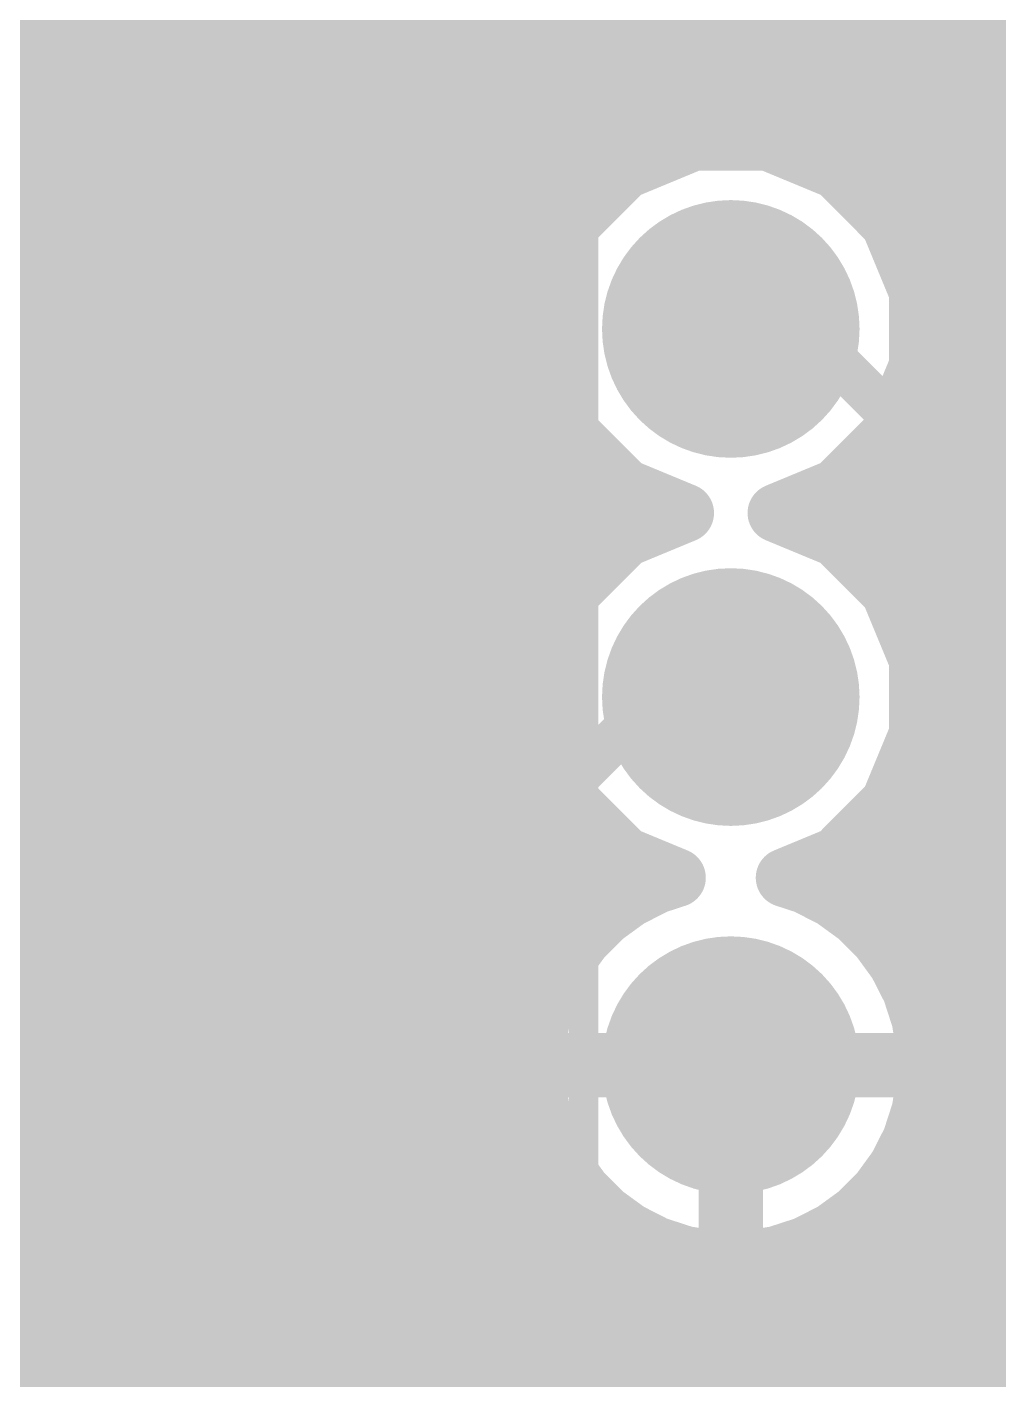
# Model space of a CAD drawing. Extents: x 0 to 39.3, y -1.1 to 59.5.
# Drawn here: x 9.11 to 15.82, y 39.74 to 49.07 of the extents above; entities that cross this region are included whole.
import ezdxf

# ---------------------------------------------------------------- set-up
doc = ezdxf.new("R2010")
doc.units = 0
for name, color, linetype in [('1', 22, 'CONTINUOUS'), ('16', 175, 'CONTINUOUS'), ('17', 82, 'CONTINUOUS'), ('21', 253, 'CONTINUOUS'), ('51', 253, 'CONTINUOUS')]:
    doc.layers.add(name, color=color, linetype=linetype)

# ---------------------------------------------------------------- blocks, each defined once
blk = doc.blocks.new('ROUNDP')
at = {"const_width": 0.5}
blk.add_lwpolyline([(0, -0.25, 1), (0, 0.25, 1), (0, -0.25)], format="xyb", dxfattribs=at)

msp = doc.modelspace()

# ---------------------------------------------------------------- linework, layer by layer
at = {"layer": '1'}
for points, const_width in [([(1.2192, 49.1744), (34.3208, 49.1744)], 0.4064), ([(1.2192, 48.768), (34.3208, 48.768)], 0.4064), ([(1.2192, 48.3616), (34.3208, 48.3616)], 0.4064), ([(13.7123, 48.2854), (13.2362, 48.0882)], 0.4064), ([(14.2277, 48.2854), (13.7123, 48.2854)], 0.4064), ([(14.7038, 48.0882), (14.2277, 48.2854)], 0.4064), ([(13.2362, 48.0882), (12.8718, 47.7238)], 0.4064), ([(15.0682, 47.7238), (14.7038, 48.0882)], 0.4064), ([(1.2192, 47.9552), (13.1032, 47.9552)], 0.4064), ([(14.8368, 47.9552), (34.3208, 47.9552)], 0.4064), ([(12.8718, 47.7238), (12.6746, 47.2477)], 0.4064), ([(15.2654, 47.2477), (15.0682, 47.7238)], 0.4064), ([(1.2192, 47.5488), (12.7993, 47.5488)], 0.4064), ([(15.1407, 47.5488), (34.3208, 47.5488)], 0.4064), ([(12.6746, 47.2477), (12.6746, 46.7323)], 0.4064), ([(15.2654, 46.9929), (15.2654, 47.2477)], 0.4064), ([(1.2192, 47.1424), (12.6746, 47.1424)], 0.4064), ([(15.2654, 47.1424), (34.3208, 47.1424)], 0.4064), ([(13.97, 46.99), (14.478, 46.99)], 0.3048), ([(14.478, 46.99), (18.796, 42.672)], 0.3048), ([(19.3548, 42.9035), (15.2654, 46.9929)], 0.4064), ([(1.2192, 46.736), (12.6746, 46.736)], 0.4064), ([(12.6746, 46.7323), (12.8718, 46.2562)], 0.4064), ([(15.5223, 46.736), (34.3208, 46.736)], 0.4064), ([(1.2192, 46.3296), (12.8414, 46.3296)], 0.4064), ([(15.9287, 46.3296), (34.3208, 46.3296)], 0.4064), ([(12.8718, 46.2562), (13.2362, 45.8918)], 0.4064), ([(1.2192, 45.9232), (13.2048, 45.9232)], 0.4064), ([(14.7038, 45.8918), (14.7449, 45.9329)], 0.4064), ([(14.7352, 45.9232), (14.7545, 45.9232)], 0.4064), ([(14.7449, 45.9329), (18.2372, 42.4405)], 0.4064), ([(13.2362, 45.8918), (13.651, 45.72)], 0.4064), ([(14.289, 45.72), (14.7038, 45.8918)], 0.4064), ([(13.651, 45.72), (13.2362, 45.5482)], 0.4064), ([(14.7038, 45.5482), (14.289, 45.72)], 0.4064), ([(13.2362, 45.5482), (12.8718, 45.1838)], 0.4064), ([(15.0682, 45.1838), (14.7038, 45.5482)], 0.4064), ([(1.2192, 45.5168), (13.2048, 45.5168)], 0.4064), ([(14.7352, 45.5168), (15.1609, 45.5168)], 0.4064), ([(12.8718, 45.1838), (12.6746, 44.7077)], 0.4064), ([(15.2654, 44.7077), (15.0682, 45.1838)], 0.4064), ([(1.2192, 45.1104), (12.8414, 45.1104)], 0.4064), ([(15.0986, 45.1104), (15.5673, 45.1104)], 0.4064), ([(1.2192, 44.704), (12.6746, 44.704)], 0.4064), ([(12.6746, 44.7077), (12.6746, 44.1923)], 0.4064), ([(15.2654, 44.1923), (15.2654, 44.7077)], 0.4064), ([(15.2654, 44.704), (15.9737, 44.704)], 0.4064), ([(1.2192, 44.2976), (12.6746, 44.2976)], 0.4064), ([(15.2654, 44.2976), (16.3801, 44.2976)], 0.4064), ([(12.6746, 44.1923), (12.8718, 43.7162)], 0.4064), ([(15.0682, 43.7162), (15.2654, 44.1923)], 0.4064), ([(1.2192, 43.8912), (12.7993, 43.8912)], 0.4064), ([(15.1407, 43.8912), (16.7865, 43.8912)], 0.4064), ([(12.8718, 43.7162), (13.2362, 43.3518)], 0.4064), ([(14.7038, 43.3518), (15.0682, 43.7162)], 0.4064), ([(1.2192, 43.4848), (13.1032, 43.4848)], 0.4064), ([(14.8368, 43.4848), (17.1929, 43.4848)], 0.4064), ([(13.2362, 43.3518), (13.5944, 43.2034)], 0.4064), ([(14.3456, 43.2034), (14.7038, 43.3518)], 0.4064), ([(13.5944, 43.2034), (13.4532, 43.1576)], 0.4064), ([(14.4868, 43.1576), (14.3456, 43.2034)], 0.4064), ([(13.4532, 43.1576), (13.2644, 43.0614)], 0.4064), ([(14.6756, 43.0614), (14.4868, 43.1576)], 0.4064), ([(1.2192, 43.0784), (13.2979, 43.0784)], 0.4064), ([(13.2644, 43.0614), (13.093, 42.9368)], 0.4064), ([(14.6421, 43.0784), (17.5993, 43.0784)], 0.4064), ([(14.847, 42.9368), (14.6756, 43.0614)], 0.4064), ([(13.093, 42.9368), (12.9432, 42.787)], 0.4064), ([(14.9968, 42.787), (14.847, 42.9368)], 0.4064), ([(12.9432, 42.787), (12.8186, 42.6156)], 0.4064), ([(15.1214, 42.6156), (14.9968, 42.787)], 0.4064), ([(1.2192, 42.672), (12.8596, 42.672)], 0.4064), ([(15.0804, 42.672), (18.0057, 42.672)], 0.4064), ([(12.8186, 42.6156), (12.7224, 42.4268)], 0.4064), ([(15.2176, 42.4268), (15.1214, 42.6156)], 0.4064), ([(12.7224, 42.4268), (12.6569, 42.2252)], 0.4064), ([(15.2831, 42.2252), (15.2176, 42.4268)], 0.4064), ([(1.2192, 42.2656), (12.6701, 42.2656)], 0.4064), ([(12.6569, 42.2252), (12.6238, 42.0159)], 0.4064), ([(15.2699, 42.2656), (18.2372, 42.2656)], 0.4064), ([(15.3162, 42.0159), (15.2831, 42.2252)], 0.4064), ([(12.6238, 42.0159), (12.6238, 41.9291)], 0.4064), ([(15.3162, 41.9291), (15.3162, 42.0159)], 0.4064), ([(12.6238, 41.9291), (13.9509, 41.9291)], 0.4064), ([(13.9509, 41.9291), (13.9509, 41.8909)], 0.4064), ([(13.9891, 41.8909), (13.9891, 41.9291)], 0.4064), ([(13.9891, 41.9291), (15.3162, 41.9291)], 0.4064), ([(1.2192, 41.8592), (12.6238, 41.8592)], 0.4064), ([(13.9509, 41.8909), (12.6238, 41.8909)], 0.4064), ([(12.6238, 41.8909), (12.6238, 41.8041)], 0.4064), ([(12.6238, 41.8041), (12.6569, 41.5948)], 0.4064), ([(13.9509, 40.5638), (13.9509, 41.8909)], 0.4064), ([(13.9509, 41.8909), (13.9891, 41.8909)], 0.4064), ([(13.9509, 41.8592), (13.9891, 41.8592)], 0.4064), ([(13.9891, 41.8909), (13.9891, 40.5638)], 0.4064), ([(15.3162, 41.8909), (13.9891, 41.8909)], 0.4064), ([(15.2831, 41.5948), (15.3162, 41.8041)], 0.4064), ([(15.3162, 41.8041), (15.3162, 41.8909)], 0.4064), ([(15.3162, 41.8592), (18.2372, 41.8592)], 0.4064), ([(12.6569, 41.5948), (12.7224, 41.3932)], 0.4064), ([(15.2176, 41.3932), (15.2831, 41.5948)], 0.4064), ([(1.2192, 41.4528), (12.7031, 41.4528)], 0.4064), ([(13.9509, 41.4528), (13.9891, 41.4528)], 0.4064), ([(15.2369, 41.4528), (18.2372, 41.4528)], 0.4064), ([(12.7224, 41.3932), (12.8186, 41.2044)], 0.4064), ([(15.1214, 41.2044), (15.2176, 41.3932)], 0.4064), ([(12.8186, 41.2044), (12.9432, 41.033)], 0.4064), ([(14.9968, 41.033), (15.1214, 41.2044)], 0.4064), ([(1.2192, 41.0464), (12.9334, 41.0464)], 0.4064), ([(12.9432, 41.033), (13.093, 40.8832)], 0.4064), ([(13.9509, 41.0464), (13.9891, 41.0464)], 0.4064), ([(14.847, 40.8832), (14.9968, 41.033)], 0.4064), ([(15.0066, 41.0464), (18.2372, 41.0464)], 0.4064), ([(13.093, 40.8832), (13.2644, 40.7586)], 0.4064), ([(14.6756, 40.7586), (14.847, 40.8832)], 0.4064), ([(13.2644, 40.7586), (13.4532, 40.6624)], 0.4064), ([(14.4868, 40.6624), (14.6756, 40.7586)], 0.4064), ([(1.2192, 40.64), (13.5223, 40.64)], 0.4064), ([(13.4532, 40.6624), (13.6548, 40.5969)], 0.4064), ([(13.6548, 40.5969), (13.8641, 40.5638)], 0.4064), ([(13.9509, 40.64), (13.9891, 40.64)], 0.4064), ([(14.0759, 40.5638), (14.2852, 40.5969)], 0.4064), ([(14.2852, 40.5969), (14.4868, 40.6624)], 0.4064), ([(14.4177, 40.64), (18.2372, 40.64)], 0.4064), ([(13.8641, 40.5638), (13.9509, 40.5638)], 0.4064), ([(13.9891, 40.5638), (14.0759, 40.5638)], 0.4064), ([(1.2192, 40.2336), (18.2372, 40.2336)], 0.4064), ([(1.2192, 39.8272), (18.2372, 39.8272)], 0.4064)]:
    msp.add_lwpolyline(points, dxfattribs=dict(at, const_width=const_width))
for points, const_width in [([(13.7123, 48.387, 1), (13.7123, 48.1838)], 0.2032), ([(13.7512, 48.1915, 1), (13.6734, 48.3793)], 0.2032), ([(14.2666, 48.3793, 1), (14.1888, 48.1915)], 0.2032), ([(14.2277, 48.1838, 1), (14.2277, 48.387)], 0.2032), ([(13.1973, 48.1821, 1), (13.2751, 47.9943)], 0.2032), ([(13.3081, 48.0163, 1), (13.1644, 48.16)], 0.2032), ([(14.7756, 48.16, 1), (14.6319, 48.0163)], 0.2032), ([(14.6649, 47.9943, 1), (14.7427, 48.1821)], 0.2032), ([(13.1032, 47.8536, 1), (13.1032, 48.0568)], 0.2032), ([(14.8368, 48.0568, 1), (14.8368, 47.8536)], 0.2032), ([(12.8, 47.7956, 1), (12.9437, 47.6519)], 0.2032), ([(12.9657, 47.6849, 1), (12.7779, 47.7627)], 0.2032), ([(15.1621, 47.7627, 1), (14.9743, 47.6849)], 0.2032), ([(14.9963, 47.6519, 1), (15.14, 47.7956)], 0.2032), ([(12.7993, 47.4472, 1), (12.7993, 47.6504)], 0.2032), ([(15.1407, 47.6504, 1), (15.1407, 47.4472)], 0.2032), ([(12.7762, 47.2477, 1), (12.573, 47.2477)], 0.2032), ([(15.367, 47.2477, 1), (15.1638, 47.2477)], 0.2032), ([(12.5807, 47.2866, 1), (12.7685, 47.2088)], 0.2032), ([(12.6746, 47.0408, 1), (12.6746, 47.244)], 0.2032), ([(15.2654, 47.244, 1), (15.2654, 47.0408)], 0.2032), ([(15.1715, 47.2088, 1), (15.3593, 47.2866)], 0.2032), ([(13.97, 47.0662, 1), (13.97, 46.9138)], 0.1524), ([(14.5319, 47.0439, 1), (14.4241, 46.9361)], 0.1524), ([(14.478, 46.9138, 1), (14.478, 47.0662)], 0.1524), ([(15.3372, 47.0647, 1), (15.1936, 46.921)], 0.2032), ([(15.1638, 46.9929, 1), (15.367, 46.9929)], 0.2032), ([(12.7685, 46.7712, 1), (12.5807, 46.6934)], 0.2032), ([(12.6746, 46.6344, 1), (12.6746, 46.8376)], 0.2032), ([(15.5223, 46.8376, 1), (15.5223, 46.6344)], 0.2032), ([(12.573, 46.7323, 1), (12.7762, 46.7323)], 0.2032), ([(12.8414, 46.228, 1), (12.8414, 46.4312)], 0.2032), ([(15.9287, 46.4312, 1), (15.9287, 46.228)], 0.2032), ([(12.9437, 46.3281, 1), (12.8, 46.1844)], 0.2032), ([(12.7779, 46.2173, 1), (12.9657, 46.2951)], 0.2032), ([(13.2048, 45.8216, 1), (13.2048, 46.0248)], 0.2032), ([(14.7352, 46.0248, 1), (14.7352, 45.8216)], 0.2032), ([(14.8167, 46.0047, 1), (14.673, 45.861)], 0.2032), ([(14.8167, 45.861, 1), (14.673, 46.0047)], 0.2032), ([(14.7545, 45.8216, 1), (14.7545, 46.0248)], 0.2032), ([(13.2751, 45.9857, 1), (13.1973, 45.7979)], 0.2032), ([(13.1644, 45.82, 1), (13.3081, 45.9637)], 0.2032), ([(14.6319, 45.9637, 1), (14.7756, 45.82)], 0.2032), ([(14.7427, 45.7979, 1), (14.6649, 45.9857)], 0.2032), ([(13.6899, 45.6261, 1), (13.6121, 45.8139)], 0.2032), ([(13.6121, 45.6261, 1), (13.6899, 45.8139)], 0.2032), ([(14.3279, 45.8139, 1), (14.2501, 45.6261)], 0.2032), ([(14.2501, 45.8139, 1), (14.3279, 45.6261)], 0.2032), ([(13.1973, 45.6421, 1), (13.2751, 45.4543)], 0.2032), ([(13.3081, 45.4763, 1), (13.1644, 45.62)], 0.2032), ([(14.7756, 45.62, 1), (14.6319, 45.4763)], 0.2032), ([(14.6649, 45.4543, 1), (14.7427, 45.6421)], 0.2032), ([(13.2048, 45.4152, 1), (13.2048, 45.6184)], 0.2032), ([(14.7352, 45.6184, 1), (14.7352, 45.4152)], 0.2032), ([(15.1609, 45.4152, 1), (15.1609, 45.6184)], 0.2032), ([(12.9657, 45.1449, 1), (12.7779, 45.2227)], 0.2032), ([(15.1621, 45.2227, 1), (14.9743, 45.1449)], 0.2032), ([(12.8, 45.2556, 1), (12.9437, 45.1119)], 0.2032), ([(12.8414, 45.0088, 1), (12.8414, 45.212)], 0.2032), ([(14.9963, 45.1119, 1), (15.14, 45.2556)], 0.2032), ([(15.0986, 45.212, 1), (15.0986, 45.0088)], 0.2032), ([(15.5673, 45.0088, 1), (15.5673, 45.212)], 0.2032), ([(12.7762, 44.7077, 1), (12.573, 44.7077)], 0.2032), ([(12.6746, 44.6024, 1), (12.6746, 44.8056)], 0.2032), ([(15.367, 44.7077, 1), (15.1638, 44.7077)], 0.2032), ([(15.2654, 44.8056, 1), (15.2654, 44.6024)], 0.2032), ([(12.5807, 44.7466, 1), (12.7685, 44.6688)], 0.2032), ([(15.1715, 44.6688, 1), (15.3593, 44.7466)], 0.2032), ([(12.6746, 44.196, 1), (12.6746, 44.3992)], 0.2032), ([(15.2654, 44.3992, 1), (15.2654, 44.196)], 0.2032), ([(12.7685, 44.2312, 1), (12.5807, 44.1534)], 0.2032), ([(15.3593, 44.1534, 1), (15.1715, 44.2312)], 0.2032), ([(12.573, 44.1923, 1), (12.7762, 44.1923)], 0.2032), ([(15.1638, 44.1923, 1), (15.367, 44.1923)], 0.2032), ([(12.7993, 43.7896, 1), (12.7993, 43.9928)], 0.2032), ([(15.1407, 43.9928, 1), (15.1407, 43.7896)], 0.2032), ([(12.9437, 43.7881, 1), (12.8, 43.6444)], 0.2032), ([(15.14, 43.6444, 1), (14.9963, 43.7881)], 0.2032), ([(12.7779, 43.6773, 1), (12.9657, 43.7551)], 0.2032), ([(14.9743, 43.7551, 1), (15.1621, 43.6773)], 0.2032), ([(13.1032, 43.3832, 1), (13.1032, 43.5864)], 0.2032), ([(14.8368, 43.5864, 1), (14.8368, 43.3832)], 0.2032), ([(13.2751, 43.4457, 1), (13.1973, 43.2579)], 0.2032), ([(13.1644, 43.28, 1), (13.3081, 43.4237)], 0.2032), ([(14.6319, 43.4237, 1), (14.7756, 43.28)], 0.2032), ([(14.7427, 43.2579, 1), (14.6649, 43.4457)], 0.2032), ([(13.6258, 43.1068, 1), (13.563, 43.3001)], 0.2032), ([(14.377, 43.3001, 1), (14.3142, 43.1068)], 0.2032), ([(13.4218, 43.2542, 1), (13.4846, 43.0609)], 0.2032), ([(13.4994, 43.067, 1), (13.4071, 43.2481)], 0.2032), ([(13.5555, 43.1096, 1), (13.6333, 43.2973)], 0.2032), ([(14.3067, 43.2973, 1), (14.3845, 43.1096)], 0.2032), ([(14.5329, 43.2481, 1), (14.4406, 43.067)], 0.2032), ([(14.4554, 43.0609, 1), (14.5182, 43.2542)], 0.2032), ([(13.2183, 43.1519, 1), (13.3106, 42.9708)], 0.2032), ([(13.3242, 42.9792, 1), (13.2047, 43.1436)], 0.2032), ([(13.2979, 42.9768, 1), (13.2979, 43.18)], 0.2032), ([(14.6421, 43.18, 1), (14.6421, 42.9768)], 0.2032), ([(14.7353, 43.1436, 1), (14.6158, 42.9792)], 0.2032), ([(14.6294, 42.9708, 1), (14.7217, 43.1519)], 0.2032), ([(13.1649, 42.865, 1), (13.0212, 43.0087)], 0.2032), ([(14.9188, 43.0087, 1), (14.7751, 42.865)], 0.2032), ([(13.0333, 43.019, 1), (13.1527, 42.8546)], 0.2032), ([(14.7873, 42.8546, 1), (14.9067, 43.019)], 0.2032), ([(12.8713, 42.8588, 1), (13.015, 42.7151)], 0.2032), ([(13.0254, 42.7273, 1), (12.861, 42.8467)], 0.2032), ([(15.079, 42.8467, 1), (14.9146, 42.7273)], 0.2032), ([(14.925, 42.7151, 1), (15.0687, 42.8588)], 0.2032), ([(12.8596, 42.5704, 1), (12.8596, 42.7736)], 0.2032), ([(15.0804, 42.7736, 1), (15.0804, 42.5704)], 0.2032), ([(12.7364, 42.6753, 1), (12.9008, 42.5558)], 0.2032), ([(12.9092, 42.5694, 1), (12.7281, 42.6617)], 0.2032), ([(15.2119, 42.6617, 1), (15.0308, 42.5694)], 0.2032), ([(15.0392, 42.5558, 1), (15.2036, 42.6753)], 0.2032), ([(12.6319, 42.4729, 1), (12.813, 42.3806)], 0.2032), ([(12.8191, 42.3954, 1), (12.6258, 42.4582)], 0.2032), ([(15.3142, 42.4582, 1), (15.1209, 42.3954)], 0.2032), ([(15.127, 42.3806, 1), (15.3081, 42.4729)], 0.2032), ([(12.7573, 42.2093, 1), (12.5566, 42.2411)], 0.2032), ([(12.6701, 42.164, 1), (12.6701, 42.3672)], 0.2032), ([(15.2699, 42.3672, 1), (15.2699, 42.164)], 0.2032), ([(15.3834, 42.2411, 1), (15.1827, 42.2093)], 0.2032), ([(12.5603, 42.2566, 1), (12.7536, 42.1938)], 0.2032), ([(15.1864, 42.1938, 1), (15.3797, 42.2566)], 0.2032), ([(12.7254, 42.0159, 1), (12.5222, 42.0159)], 0.2032), ([(15.4178, 42.0159, 1), (15.2146, 42.0159)], 0.2032), ([(12.6238, 42.0307, 1), (12.6238, 41.8275)], 0.2032), ([(12.5235, 42.0318, 1), (12.7241, 42.0001)], 0.2032), ([(14.0525, 41.9291, 1), (13.8493, 41.9291)], 0.2032), ([(14.0907, 41.9291, 1), (13.8875, 41.9291)], 0.2032), ([(13.9891, 42.0307, 1), (13.9891, 41.8275)], 0.2032), ([(13.9509, 41.8275, 1), (13.9509, 42.0307)], 0.2032), ([(15.2158, 42.0001, 1), (15.4165, 42.0318)], 0.2032), ([(15.3162, 41.8275, 1), (15.3162, 42.0307)], 0.2032), ([(12.6238, 41.9925, 1), (12.6238, 41.7893)], 0.2032), ([(12.7254, 41.8909, 1), (12.5222, 41.8909)], 0.2032), ([(12.5222, 41.9291, 1), (12.7254, 41.9291)], 0.2032), ([(12.7241, 41.8199, 1), (12.5235, 41.7882)], 0.2032), ([(12.6238, 41.7576, 1), (12.6238, 41.9608)], 0.2032), ([(14.0525, 41.8909, 1), (13.8493, 41.8909)], 0.2032), ([(13.9509, 41.9925, 1), (13.9509, 41.7893)], 0.2032), ([(13.9509, 41.9608, 1), (13.9509, 41.7576)], 0.2032), ([(14.0907, 41.8909, 1), (13.8875, 41.8909)], 0.2032), ([(13.9891, 41.9925, 1), (13.9891, 41.7893)], 0.2032), ([(13.9509, 41.7893, 1), (13.9509, 41.9925)], 0.2032), ([(13.9891, 41.7893, 1), (13.9891, 41.9925)], 0.2032), ([(13.9891, 41.7576, 1), (13.9891, 41.9608)], 0.2032), ([(15.4178, 41.8909, 1), (15.2146, 41.8909)], 0.2032), ([(15.3162, 41.9608, 1), (15.3162, 41.7576)], 0.2032), ([(15.2146, 41.9291, 1), (15.4178, 41.9291)], 0.2032), ([(15.4165, 41.7882, 1), (15.2158, 41.8199)], 0.2032), ([(15.3162, 41.7893, 1), (15.3162, 41.9925)], 0.2032), ([(13.8493, 41.8909, 1), (14.0525, 41.8909)], 0.2032), ([(13.8875, 41.8909, 1), (14.0907, 41.8909)], 0.2032), ([(12.5222, 41.8041, 1), (12.7254, 41.8041)], 0.2032), ([(15.2146, 41.804, 1), (15.4178, 41.8041)], 0.2032), ([(12.7536, 41.6262, 1), (12.5603, 41.5634)], 0.2032), ([(15.3797, 41.5634, 1), (15.1864, 41.6262)], 0.2032), ([(12.5566, 41.5789, 1), (12.7573, 41.6107)], 0.2032), ([(12.7031, 41.3512, 1), (12.7031, 41.5544)], 0.2032), ([(13.9509, 41.5544, 1), (13.9509, 41.3512)], 0.2032), ([(13.9891, 41.3512, 1), (13.9891, 41.5544)], 0.2032), ([(15.2369, 41.5544, 1), (15.2369, 41.3512)], 0.2032), ([(15.1827, 41.6107, 1), (15.3834, 41.5789)], 0.2032), ([(12.813, 41.4394, 1), (12.6319, 41.3471)], 0.2032), ([(15.3081, 41.3471, 1), (15.127, 41.4394)], 0.2032), ([(12.6258, 41.3618, 1), (12.8191, 41.4246)], 0.2032), ([(15.1209, 41.4246, 1), (15.3142, 41.3618)], 0.2032), ([(12.9008, 41.2642, 1), (12.7364, 41.1447)], 0.2032), ([(12.7281, 41.1583, 1), (12.9092, 41.2506)], 0.2032), ([(15.0308, 41.2506, 1), (15.2119, 41.1583)], 0.2032), ([(15.2036, 41.1447, 1), (15.0392, 41.2642)], 0.2032), ([(13.015, 41.1049, 1), (12.8713, 40.9612)], 0.2032), ([(12.861, 40.9733, 1), (13.0254, 41.0927)], 0.2032), ([(12.9334, 40.9448, 1), (12.9334, 41.148)], 0.2032), ([(13.9509, 41.148, 1), (13.9509, 40.9448)], 0.2032), ([(13.9891, 40.9448, 1), (13.9891, 41.148)], 0.2032), ([(14.9146, 41.0927, 1), (15.079, 40.9733)], 0.2032), ([(15.0066, 41.148, 1), (15.0066, 40.9448)], 0.2032), ([(15.0687, 40.9612, 1), (14.925, 41.1049)], 0.2032), ([(13.1527, 40.9654, 1), (13.0333, 40.801)], 0.2032), ([(14.9067, 40.801, 1), (14.7873, 40.9654)], 0.2032), ([(13.0212, 40.8113, 1), (13.1649, 40.955)], 0.2032), ([(14.7751, 40.955, 1), (14.9188, 40.8113)], 0.2032), ([(13.3106, 40.8492, 1), (13.2183, 40.6681)], 0.2032), ([(13.2047, 40.6764, 1), (13.3242, 40.8408)], 0.2032), ([(14.6158, 40.8408, 1), (14.7353, 40.6764)], 0.2032), ([(14.7217, 40.6681, 1), (14.6294, 40.8492)], 0.2032), ([(13.4846, 40.7591, 1), (13.4218, 40.5658)], 0.2032), ([(13.4071, 40.5719, 1), (13.4994, 40.753)], 0.2032), ([(13.5223, 40.5384, 1), (13.5223, 40.7416)], 0.2032), ([(13.6707, 40.6973, 1), (13.6389, 40.4966)], 0.2032), ([(13.6234, 40.5003, 1), (13.6862, 40.6936)], 0.2032), ([(13.9509, 40.7416, 1), (13.9509, 40.5384)], 0.2032), ([(13.9891, 40.5384, 1), (13.9891, 40.7416)], 0.2032), ([(14.2538, 40.6936, 1), (14.3166, 40.5003)], 0.2032), ([(14.3011, 40.4966, 1), (14.2693, 40.6973)], 0.2032), ([(14.4177, 40.7416, 1), (14.4177, 40.5384)], 0.2032), ([(14.4406, 40.753, 1), (14.5329, 40.5719)], 0.2032), ([(14.5182, 40.5658, 1), (14.4554, 40.7591)], 0.2032), ([(13.8641, 40.6654, 1), (13.8641, 40.4622)], 0.2032), ([(13.8482, 40.4635, 1), (13.8799, 40.6641)], 0.2032), ([(13.9891, 40.6654, 1), (13.9891, 40.4622)], 0.2032), ([(13.9509, 40.4622, 1), (13.9509, 40.6654)], 0.2032), ([(14.0601, 40.6641, 1), (14.0918, 40.4635)], 0.2032), ([(14.0759, 40.4622, 1), (14.0759, 40.6654)], 0.2032), ([(13.8493, 40.5638, 1), (14.0525, 40.5638)], 0.2032), ([(13.8875, 40.5638, 1), (14.0907, 40.5638)], 0.2032)]:
    msp.add_lwpolyline(points, format="xyb", dxfattribs=dict(at, const_width=const_width))
at = {"layer": '16'}
for points, const_width in [([(1.2192, 49.1744), (23.8252, 49.1744)], 0.4064), ([(1.2192, 48.768), (23.8252, 48.768)], 0.4064), ([(1.2192, 48.3616), (23.8252, 48.3616)], 0.4064), ([(13.7123, 48.2854), (13.2362, 48.0882)], 0.4064), ([(14.2277, 48.2854), (13.7123, 48.2854)], 0.4064), ([(14.7038, 48.0882), (14.2277, 48.2854)], 0.4064), ([(13.2362, 48.0882), (12.8718, 47.7238)], 0.4064), ([(15.0682, 47.7238), (14.7038, 48.0882)], 0.4064), ([(1.2192, 47.9552), (13.1032, 47.9552)], 0.4064), ([(14.8368, 47.9552), (23.8252, 47.9552)], 0.4064), ([(12.8718, 47.7238), (12.6746, 47.2477)], 0.4064), ([(15.2654, 47.2477), (15.0682, 47.7238)], 0.4064), ([(1.2192, 47.5488), (12.7993, 47.5488)], 0.4064), ([(15.1407, 47.5488), (23.8252, 47.5488)], 0.4064), ([(12.6746, 47.2477), (12.6746, 46.7323)], 0.4064), ([(15.2654, 46.7323), (15.2654, 47.2477)], 0.4064), ([(1.2192, 47.1424), (12.6746, 47.1424)], 0.4064), ([(15.2654, 47.1424), (23.8252, 47.1424)], 0.4064), ([(1.2192, 46.736), (12.6746, 46.736)], 0.4064), ([(12.6746, 46.7323), (12.8718, 46.2562)], 0.4064), ([(15.0682, 46.2562), (15.2654, 46.7323)], 0.4064), ([(15.2654, 46.736), (23.8252, 46.736)], 0.4064), ([(1.2192, 46.3296), (12.8414, 46.3296)], 0.4064), ([(15.0986, 46.3296), (23.8252, 46.3296)], 0.4064), ([(12.8718, 46.2562), (13.2362, 45.8918)], 0.4064), ([(14.7038, 45.8918), (15.0682, 46.2562)], 0.4064), ([(1.2192, 45.9232), (13.2048, 45.9232)], 0.4064), ([(14.7352, 45.9232), (23.8252, 45.9232)], 0.4064), ([(13.2362, 45.8918), (13.651, 45.72)], 0.4064), ([(14.289, 45.72), (14.7038, 45.8918)], 0.4064), ([(13.651, 45.72), (13.2362, 45.5482)], 0.4064), ([(14.7038, 45.5482), (14.289, 45.72)], 0.4064), ([(13.2362, 45.5482), (12.8718, 45.1838)], 0.4064), ([(15.0682, 45.1838), (14.7038, 45.5482)], 0.4064), ([(1.2192, 45.5168), (13.2048, 45.5168)], 0.4064), ([(14.7352, 45.5168), (23.8252, 45.5168)], 0.4064), ([(12.8718, 45.1838), (12.6746, 44.7077)], 0.4064), ([(15.2654, 44.7077), (15.0682, 45.1838)], 0.4064), ([(1.2192, 45.1104), (12.8414, 45.1104)], 0.4064), ([(15.0986, 45.1104), (23.8252, 45.1104)], 0.4064), ([(1.2192, 44.704), (12.6746, 44.704)], 0.4064), ([(12.6746, 44.7077), (12.6746, 44.4529)], 0.4064), ([(15.2654, 44.1923), (15.2654, 44.7077)], 0.4064), ([(15.2654, 44.704), (23.8252, 44.704)], 0.4064), ([(12.6746, 44.4529), (5.1025, 36.8808)], 0.4064), ([(5.334, 36.322), (13.462, 44.45)], 0.3048), ([(13.462, 44.45), (13.97, 44.45)], 0.3048), ([(1.2192, 44.2976), (12.5193, 44.2976)], 0.4064), ([(15.2654, 44.2976), (23.8252, 44.2976)], 0.4064), ([(15.0682, 43.7162), (15.2654, 44.1923)], 0.4064), ([(1.2192, 43.8912), (12.1129, 43.8912)], 0.4064), ([(15.1407, 43.8912), (23.8252, 43.8912)], 0.4064), ([(14.7038, 43.3518), (15.0682, 43.7162)], 0.4064), ([(1.2192, 43.4848), (11.7065, 43.4848)], 0.4064), ([(14.8368, 43.4848), (23.8252, 43.4848)], 0.4064), ([(5.8928, 36.0905), (13.1951, 43.3929)], 0.4064), ([(13.1951, 43.3929), (13.2362, 43.3518)], 0.4064), ([(13.2362, 43.3518), (13.5944, 43.2034)], 0.4064), ([(14.3456, 43.2034), (14.7038, 43.3518)], 0.4064), ([(13.5944, 43.2034), (13.4532, 43.1576)], 0.4064), ([(14.4868, 43.1576), (14.3456, 43.2034)], 0.4064), ([(13.4532, 43.1576), (13.2644, 43.0614)], 0.4064), ([(14.6756, 43.0614), (14.4868, 43.1576)], 0.4064), ([(1.2192, 43.0784), (11.3001, 43.0784)], 0.4064), ([(12.8807, 43.0784), (13.2979, 43.0784)], 0.4064), ([(13.2644, 43.0614), (13.093, 42.9368)], 0.4064), ([(14.6421, 43.0784), (23.8252, 43.0784)], 0.4064), ([(14.847, 42.9368), (14.6756, 43.0614)], 0.4064), ([(13.093, 42.9368), (12.9432, 42.787)], 0.4064), ([(14.9968, 42.787), (14.847, 42.9368)], 0.4064), ([(12.9432, 42.787), (12.8186, 42.6156)], 0.4064), ([(15.1214, 42.6156), (14.9968, 42.787)], 0.4064), ([(1.2192, 42.672), (10.8937, 42.672)], 0.4064), ([(12.4743, 42.672), (12.8596, 42.672)], 0.4064), ([(15.0804, 42.672), (23.8252, 42.672)], 0.4064), ([(12.8186, 42.6156), (12.7224, 42.4268)], 0.4064), ([(15.2176, 42.4268), (15.1214, 42.6156)], 0.4064), ([(12.7224, 42.4268), (12.6569, 42.2252)], 0.4064), ([(15.2831, 42.2252), (15.2176, 42.4268)], 0.4064), ([(1.2192, 42.2656), (10.4873, 42.2656)], 0.4064), ([(12.0679, 42.2656), (12.6701, 42.2656)], 0.4064), ([(12.6569, 42.2252), (12.6238, 42.0159)], 0.4064), ([(15.2699, 42.2656), (23.8252, 42.2656)], 0.4064), ([(15.3162, 42.0159), (15.2831, 42.2252)], 0.4064), ([(12.6238, 42.0159), (12.6238, 41.9291)], 0.4064), ([(15.3162, 41.9291), (15.3162, 42.0159)], 0.4064), ([(12.6238, 41.9291), (13.9509, 41.9291)], 0.4064), ([(13.9509, 41.9291), (13.9509, 41.8909)], 0.4064), ([(13.9891, 41.8909), (13.9891, 41.9291)], 0.4064), ([(13.9891, 41.9291), (15.3162, 41.9291)], 0.4064), ([(1.2192, 41.8592), (10.0809, 41.8592)], 0.4064), ([(11.6615, 41.8592), (12.6238, 41.8592)], 0.4064), ([(13.9509, 41.8909), (12.6238, 41.8909)], 0.4064), ([(12.6238, 41.8909), (12.6238, 41.8041)], 0.4064), ([(12.6238, 41.8041), (12.6569, 41.5948)], 0.4064), ([(13.9509, 40.5638), (13.9509, 41.8909)], 0.4064), ([(13.9509, 41.8909), (13.9891, 41.8909)], 0.4064), ([(13.9509, 41.8592), (13.9891, 41.8592)], 0.4064), ([(13.9891, 41.8909), (13.9891, 40.5638)], 0.4064), ([(15.3162, 41.8909), (13.9891, 41.8909)], 0.4064), ([(15.2831, 41.5948), (15.3162, 41.8041)], 0.4064), ([(15.3162, 41.8041), (15.3162, 41.8909)], 0.4064), ([(15.3162, 41.8592), (23.8252, 41.8592)], 0.4064), ([(12.6569, 41.5948), (12.7224, 41.3932)], 0.4064), ([(15.2176, 41.3932), (15.2831, 41.5948)], 0.4064), ([(1.2192, 41.4528), (9.6745, 41.4528)], 0.4064), ([(11.2551, 41.4528), (12.7031, 41.4528)], 0.4064), ([(13.9509, 41.4528), (13.9891, 41.4528)], 0.4064), ([(15.2369, 41.4528), (23.8252, 41.4528)], 0.4064), ([(12.7224, 41.3932), (12.8186, 41.2044)], 0.4064), ([(15.1214, 41.2044), (15.2176, 41.3932)], 0.4064), ([(12.8186, 41.2044), (12.9432, 41.033)], 0.4064), ([(14.9968, 41.033), (15.1214, 41.2044)], 0.4064), ([(1.2192, 41.0464), (9.2681, 41.0464)], 0.4064), ([(10.8487, 41.0464), (12.9334, 41.0464)], 0.4064), ([(12.9432, 41.033), (13.093, 40.8832)], 0.4064), ([(13.9509, 41.0464), (13.9891, 41.0464)], 0.4064), ([(14.847, 40.8832), (14.9968, 41.033)], 0.4064), ([(15.0066, 41.0464), (23.8252, 41.0464)], 0.4064), ([(13.093, 40.8832), (13.2644, 40.7586)], 0.4064), ([(14.6756, 40.7586), (14.847, 40.8832)], 0.4064), ([(13.2644, 40.7586), (13.4532, 40.6624)], 0.4064), ([(14.4868, 40.6624), (14.6756, 40.7586)], 0.4064), ([(10.4423, 40.64), (13.5223, 40.64)], 0.4064), ([(13.4532, 40.6624), (13.6548, 40.5969)], 0.4064), ([(13.6548, 40.5969), (13.8641, 40.5638)], 0.4064), ([(13.9509, 40.64), (13.9891, 40.64)], 0.4064), ([(14.0759, 40.5638), (14.2852, 40.5969)], 0.4064), ([(14.2852, 40.5969), (14.4868, 40.6624)], 0.4064), ([(14.4177, 40.64), (23.8252, 40.64)], 0.4064), ([(13.8641, 40.5638), (13.9509, 40.5638)], 0.4064), ([(13.9891, 40.5638), (14.0759, 40.5638)], 0.4064), ([(10.0359, 40.2336), (23.8252, 40.2336)], 0.4064), ([(9.6295, 39.8272), (23.8252, 39.8272)], 0.4064)]:
    msp.add_lwpolyline(points, dxfattribs=dict(at, const_width=const_width))
for points, const_width in [([(13.7123, 48.387, 1), (13.7123, 48.1838)], 0.2032), ([(13.7512, 48.1915, 1), (13.6734, 48.3793)], 0.2032), ([(14.2666, 48.3793, 1), (14.1888, 48.1915)], 0.2032), ([(14.2277, 48.1838, 1), (14.2277, 48.387)], 0.2032), ([(13.1973, 48.1821, 1), (13.2751, 47.9943)], 0.2032), ([(13.3081, 48.0163, 1), (13.1644, 48.16)], 0.2032), ([(14.7756, 48.16, 1), (14.6319, 48.0163)], 0.2032), ([(14.6649, 47.9943, 1), (14.7427, 48.1821)], 0.2032), ([(13.1032, 47.8536, 1), (13.1032, 48.0568)], 0.2032), ([(14.8368, 48.0568, 1), (14.8368, 47.8536)], 0.2032), ([(12.8, 47.7956, 1), (12.9437, 47.6519)], 0.2032), ([(12.9657, 47.6849, 1), (12.7779, 47.7627)], 0.2032), ([(15.1621, 47.7627, 1), (14.9743, 47.6849)], 0.2032), ([(14.9963, 47.6519, 1), (15.14, 47.7956)], 0.2032), ([(12.7993, 47.4472, 1), (12.7993, 47.6504)], 0.2032), ([(15.1407, 47.6504, 1), (15.1407, 47.4472)], 0.2032), ([(12.7762, 47.2477, 1), (12.573, 47.2477)], 0.2032), ([(15.367, 47.2477, 1), (15.1638, 47.2477)], 0.2032), ([(12.5807, 47.2866, 1), (12.7685, 47.2088)], 0.2032), ([(12.6746, 47.0408, 1), (12.6746, 47.244)], 0.2032), ([(15.2654, 47.244, 1), (15.2654, 47.0408)], 0.2032), ([(15.1715, 47.2088, 1), (15.3593, 47.2866)], 0.2032), ([(12.7685, 46.7712, 1), (12.5807, 46.6934)], 0.2032), ([(12.6746, 46.6344, 1), (12.6746, 46.8376)], 0.2032), ([(15.2654, 46.8376, 1), (15.2654, 46.6344)], 0.2032), ([(15.3593, 46.6934, 1), (15.1715, 46.7712)], 0.2032), ([(12.573, 46.7323, 1), (12.7762, 46.7323)], 0.2032), ([(15.1638, 46.7323, 1), (15.367, 46.7323)], 0.2032), ([(12.8414, 46.228, 1), (12.8414, 46.4312)], 0.2032), ([(15.0986, 46.4312, 1), (15.0986, 46.228)], 0.2032), ([(12.9437, 46.3281, 1), (12.8, 46.1844)], 0.2032), ([(12.7779, 46.2173, 1), (12.9657, 46.2951)], 0.2032), ([(14.9743, 46.2951, 1), (15.1621, 46.2173)], 0.2032), ([(15.14, 46.1844, 1), (14.9963, 46.3281)], 0.2032), ([(13.2048, 45.8216, 1), (13.2048, 46.0248)], 0.2032), ([(14.7352, 46.0248, 1), (14.7352, 45.8216)], 0.2032), ([(13.2751, 45.9857, 1), (13.1973, 45.7979)], 0.2032), ([(13.1644, 45.82, 1), (13.3081, 45.9637)], 0.2032), ([(14.6319, 45.9637, 1), (14.7756, 45.82)], 0.2032), ([(14.7427, 45.7979, 1), (14.6649, 45.9857)], 0.2032), ([(13.6899, 45.6261, 1), (13.6121, 45.8139)], 0.2032), ([(13.6121, 45.6261, 1), (13.6899, 45.8139)], 0.2032), ([(14.3279, 45.8139, 1), (14.2501, 45.6261)], 0.2032), ([(14.2501, 45.8139, 1), (14.3279, 45.6261)], 0.2032), ([(13.1973, 45.6421, 1), (13.2751, 45.4543)], 0.2032), ([(13.3081, 45.4763, 1), (13.1644, 45.62)], 0.2032), ([(14.7756, 45.62, 1), (14.6319, 45.4763)], 0.2032), ([(14.6649, 45.4543, 1), (14.7427, 45.6421)], 0.2032), ([(13.2048, 45.4152, 1), (13.2048, 45.6184)], 0.2032), ([(14.7352, 45.6184, 1), (14.7352, 45.4152)], 0.2032), ([(12.9657, 45.1449, 1), (12.7779, 45.2227)], 0.2032), ([(15.1621, 45.2227, 1), (14.9743, 45.1449)], 0.2032), ([(12.8, 45.2556, 1), (12.9437, 45.1119)], 0.2032), ([(12.8414, 45.0088, 1), (12.8414, 45.212)], 0.2032), ([(14.9963, 45.1119, 1), (15.14, 45.2556)], 0.2032), ([(15.0986, 45.212, 1), (15.0986, 45.0088)], 0.2032), ([(12.7762, 44.7077, 1), (12.573, 44.7077)], 0.2032), ([(12.6746, 44.6024, 1), (12.6746, 44.8056)], 0.2032), ([(15.367, 44.7077, 1), (15.1638, 44.7077)], 0.2032), ([(15.2654, 44.8056, 1), (15.2654, 44.6024)], 0.2032), ([(12.5807, 44.7466, 1), (12.7685, 44.6688)], 0.2032), ([(15.1715, 44.6688, 1), (15.3593, 44.7466)], 0.2032), ([(12.7464, 44.381, 1), (12.6028, 44.5247)], 0.2032), ([(12.573, 44.4529, 1), (12.7762, 44.4529)], 0.2032), ([(13.462, 44.5262, 1), (13.462, 44.3738)], 0.1524), ([(13.5159, 44.3961, 1), (13.4081, 44.5039)], 0.1524), ([(13.97, 44.3738, 1), (13.97, 44.5262)], 0.1524), ([(12.5193, 44.196, 1), (12.5193, 44.3992)], 0.2032), ([(15.2654, 44.3992, 1), (15.2654, 44.196)], 0.2032), ([(15.3593, 44.1534, 1), (15.1715, 44.2312)], 0.2032), ([(15.1638, 44.1923, 1), (15.367, 44.1923)], 0.2032), ([(12.1129, 43.7896, 1), (12.1129, 43.9928)], 0.2032), ([(15.1407, 43.9928, 1), (15.1407, 43.7896)], 0.2032), ([(15.14, 43.6444, 1), (14.9963, 43.7881)], 0.2032), ([(14.9743, 43.7551, 1), (15.1621, 43.6773)], 0.2032), ([(11.7065, 43.3832, 1), (11.7065, 43.5864)], 0.2032), ([(14.8368, 43.5864, 1), (14.8368, 43.3832)], 0.2032), ([(13.267, 43.4647, 1), (13.1233, 43.321)], 0.2032), ([(13.267, 43.321, 1), (13.1233, 43.4647)], 0.2032), ([(13.2751, 43.4457, 1), (13.1973, 43.2579)], 0.2032), ([(13.1644, 43.28, 1), (13.3081, 43.4237)], 0.2032), ([(14.6319, 43.4237, 1), (14.7756, 43.28)], 0.2032), ([(14.7427, 43.2579, 1), (14.6649, 43.4457)], 0.2032), ([(13.6258, 43.1068, 1), (13.563, 43.3001)], 0.2032), ([(14.377, 43.3001, 1), (14.3142, 43.1068)], 0.2032), ([(13.4218, 43.2542, 1), (13.4846, 43.0609)], 0.2032), ([(13.4994, 43.067, 1), (13.4071, 43.2481)], 0.2032), ([(13.5555, 43.1096, 1), (13.6333, 43.2973)], 0.2032), ([(14.3067, 43.2973, 1), (14.3845, 43.1096)], 0.2032), ([(14.5329, 43.2481, 1), (14.4406, 43.067)], 0.2032), ([(14.4554, 43.0609, 1), (14.5182, 43.2542)], 0.2032), ([(11.3001, 42.9768, 1), (11.3001, 43.18)], 0.2032), ([(12.8807, 43.18, 1), (12.8807, 42.9768)], 0.2032), ([(13.2183, 43.1519, 1), (13.3106, 42.9708)], 0.2032), ([(13.3242, 42.9792, 1), (13.2047, 43.1436)], 0.2032), ([(13.2979, 42.9768, 1), (13.2979, 43.18)], 0.2032), ([(14.6421, 43.18, 1), (14.6421, 42.9768)], 0.2032), ([(14.7353, 43.1436, 1), (14.6158, 42.9792)], 0.2032), ([(14.6294, 42.9708, 1), (14.7217, 43.1519)], 0.2032), ([(13.1649, 42.865, 1), (13.0212, 43.0087)], 0.2032), ([(14.9188, 43.0087, 1), (14.7751, 42.865)], 0.2032), ([(13.0333, 43.019, 1), (13.1527, 42.8546)], 0.2032), ([(14.7873, 42.8546, 1), (14.9067, 43.019)], 0.2032), ([(12.8713, 42.8588, 1), (13.015, 42.7151)], 0.2032), ([(13.0254, 42.7273, 1), (12.861, 42.8467)], 0.2032), ([(15.079, 42.8467, 1), (14.9146, 42.7273)], 0.2032), ([(14.925, 42.7151, 1), (15.0687, 42.8588)], 0.2032), ([(10.8937, 42.5704, 1), (10.8937, 42.7736)], 0.2032), ([(12.4743, 42.7736, 1), (12.4743, 42.5704)], 0.2032), ([(12.8596, 42.5704, 1), (12.8596, 42.7736)], 0.2032), ([(15.0804, 42.7736, 1), (15.0804, 42.5704)], 0.2032), ([(12.7364, 42.6753, 1), (12.9008, 42.5558)], 0.2032), ([(12.9092, 42.5694, 1), (12.7281, 42.6617)], 0.2032), ([(15.2119, 42.6617, 1), (15.0308, 42.5694)], 0.2032), ([(15.0392, 42.5558, 1), (15.2036, 42.6753)], 0.2032), ([(12.6319, 42.4729, 1), (12.813, 42.3806)], 0.2032), ([(12.8191, 42.3954, 1), (12.6258, 42.4582)], 0.2032), ([(15.3142, 42.4582, 1), (15.1209, 42.3954)], 0.2032), ([(15.127, 42.3806, 1), (15.3081, 42.4729)], 0.2032), ([(10.4873, 42.164, 1), (10.4873, 42.3672)], 0.2032), ([(12.0679, 42.3672, 1), (12.0679, 42.164)], 0.2032), ([(12.7573, 42.2093, 1), (12.5566, 42.2411)], 0.2032), ([(12.6701, 42.164, 1), (12.6701, 42.3672)], 0.2032), ([(15.2699, 42.3672, 1), (15.2699, 42.164)], 0.2032), ([(15.3834, 42.2411, 1), (15.1827, 42.2093)], 0.2032), ([(12.5603, 42.2566, 1), (12.7536, 42.1938)], 0.2032), ([(15.1864, 42.1938, 1), (15.3797, 42.2566)], 0.2032), ([(12.7254, 42.0159, 1), (12.5222, 42.0159)], 0.2032), ([(15.4178, 42.0159, 1), (15.2146, 42.0159)], 0.2032), ([(12.6238, 42.0307, 1), (12.6238, 41.8275)], 0.2032), ([(12.5235, 42.0318, 1), (12.7241, 42.0001)], 0.2032), ([(14.0525, 41.9291, 1), (13.8493, 41.9291)], 0.2032), ([(14.0907, 41.9291, 1), (13.8875, 41.9291)], 0.2032), ([(13.9891, 42.0307, 1), (13.9891, 41.8275)], 0.2032), ([(13.9509, 41.8275, 1), (13.9509, 42.0307)], 0.2032), ([(15.2158, 42.0001, 1), (15.4165, 42.0318)], 0.2032), ([(15.3162, 41.8275, 1), (15.3162, 42.0307)], 0.2032), ([(10.0809, 41.7576, 1), (10.0809, 41.9608)], 0.2032), ([(11.6615, 41.9608, 1), (11.6615, 41.7576)], 0.2032), ([(12.6238, 41.9925, 1), (12.6238, 41.7893)], 0.2032), ([(12.7254, 41.8909, 1), (12.5222, 41.8909)], 0.2032), ([(12.5222, 41.9291, 1), (12.7254, 41.9291)], 0.2032), ([(12.7241, 41.8199, 1), (12.5235, 41.7882)], 0.2032), ([(12.6238, 41.7576, 1), (12.6238, 41.9608)], 0.2032), ([(14.0525, 41.8909, 1), (13.8493, 41.8909)], 0.2032), ([(13.9509, 41.9925, 1), (13.9509, 41.7893)], 0.2032), ([(13.9509, 41.9608, 1), (13.9509, 41.7576)], 0.2032), ([(14.0907, 41.8909, 1), (13.8875, 41.8909)], 0.2032), ([(13.9891, 41.9925, 1), (13.9891, 41.7893)], 0.2032), ([(13.9509, 41.7893, 1), (13.9509, 41.9925)], 0.2032), ([(13.9891, 41.7893, 1), (13.9891, 41.9925)], 0.2032), ([(13.9891, 41.7576, 1), (13.9891, 41.9608)], 0.2032), ([(15.4178, 41.8909, 1), (15.2146, 41.8909)], 0.2032), ([(15.3162, 41.9608, 1), (15.3162, 41.7576)], 0.2032), ([(15.2146, 41.9291, 1), (15.4178, 41.9291)], 0.2032), ([(15.4165, 41.7882, 1), (15.2158, 41.8199)], 0.2032), ([(15.3162, 41.7893, 1), (15.3162, 41.9925)], 0.2032), ([(13.8493, 41.8909, 1), (14.0525, 41.8909)], 0.2032), ([(13.8875, 41.8909, 1), (14.0907, 41.8909)], 0.2032), ([(12.5222, 41.8041, 1), (12.7254, 41.8041)], 0.2032), ([(15.2146, 41.804, 1), (15.4178, 41.8041)], 0.2032), ([(12.7536, 41.6262, 1), (12.5603, 41.5634)], 0.2032), ([(15.3797, 41.5634, 1), (15.1864, 41.6262)], 0.2032), ([(9.6745, 41.3512, 1), (9.6745, 41.5544)], 0.2032), ([(11.2551, 41.5544, 1), (11.2551, 41.3512)], 0.2032), ([(12.5566, 41.5789, 1), (12.7573, 41.6107)], 0.2032), ([(12.7031, 41.3512, 1), (12.7031, 41.5544)], 0.2032), ([(13.9509, 41.5544, 1), (13.9509, 41.3512)], 0.2032), ([(13.9891, 41.3512, 1), (13.9891, 41.5544)], 0.2032), ([(15.2369, 41.5544, 1), (15.2369, 41.3512)], 0.2032), ([(15.1827, 41.6107, 1), (15.3834, 41.5789)], 0.2032), ([(12.813, 41.4394, 1), (12.6319, 41.3471)], 0.2032), ([(15.3081, 41.3471, 1), (15.127, 41.4394)], 0.2032), ([(12.6258, 41.3618, 1), (12.8191, 41.4246)], 0.2032), ([(15.1209, 41.4246, 1), (15.3142, 41.3618)], 0.2032), ([(12.9008, 41.2642, 1), (12.7364, 41.1447)], 0.2032), ([(12.7281, 41.1583, 1), (12.9092, 41.2506)], 0.2032), ([(15.0308, 41.2506, 1), (15.2119, 41.1583)], 0.2032), ([(15.2036, 41.1447, 1), (15.0392, 41.2642)], 0.2032), ([(9.2681, 40.9448, 1), (9.2681, 41.148)], 0.2032), ([(10.8487, 41.148, 1), (10.8487, 40.9448)], 0.2032), ([(13.015, 41.1049, 1), (12.8713, 40.9612)], 0.2032), ([(12.861, 40.9733, 1), (13.0254, 41.0927)], 0.2032), ([(12.9334, 40.9448, 1), (12.9334, 41.148)], 0.2032), ([(13.9509, 41.148, 1), (13.9509, 40.9448)], 0.2032), ([(13.9891, 40.9448, 1), (13.9891, 41.148)], 0.2032), ([(14.9146, 41.0927, 1), (15.079, 40.9733)], 0.2032), ([(15.0066, 41.148, 1), (15.0066, 40.9448)], 0.2032), ([(15.0687, 40.9612, 1), (14.925, 41.1049)], 0.2032), ([(13.1527, 40.9654, 1), (13.0333, 40.801)], 0.2032), ([(14.9067, 40.801, 1), (14.7873, 40.9654)], 0.2032), ([(13.0212, 40.8113, 1), (13.1649, 40.955)], 0.2032), ([(14.7751, 40.955, 1), (14.9188, 40.8113)], 0.2032), ([(13.3106, 40.8492, 1), (13.2183, 40.6681)], 0.2032), ([(13.2047, 40.6764, 1), (13.3242, 40.8408)], 0.2032), ([(14.6158, 40.8408, 1), (14.7353, 40.6764)], 0.2032), ([(14.7217, 40.6681, 1), (14.6294, 40.8492)], 0.2032), ([(10.4423, 40.7416, 1), (10.4423, 40.5384)], 0.2032), ([(13.4846, 40.7591, 1), (13.4218, 40.5658)], 0.2032), ([(13.4071, 40.5719, 1), (13.4994, 40.753)], 0.2032), ([(13.5223, 40.5384, 1), (13.5223, 40.7416)], 0.2032), ([(13.6707, 40.6973, 1), (13.6389, 40.4966)], 0.2032), ([(13.6234, 40.5003, 1), (13.6862, 40.6936)], 0.2032), ([(13.9509, 40.7416, 1), (13.9509, 40.5384)], 0.2032), ([(13.9891, 40.5384, 1), (13.9891, 40.7416)], 0.2032), ([(14.2538, 40.6936, 1), (14.3166, 40.5003)], 0.2032), ([(14.3011, 40.4966, 1), (14.2693, 40.6973)], 0.2032), ([(14.4177, 40.7416, 1), (14.4177, 40.5384)], 0.2032), ([(14.4406, 40.753, 1), (14.5329, 40.5719)], 0.2032), ([(14.5182, 40.5658, 1), (14.4554, 40.7591)], 0.2032), ([(13.8641, 40.6654, 1), (13.8641, 40.4622)], 0.2032), ([(13.8482, 40.4635, 1), (13.8799, 40.6641)], 0.2032), ([(13.9891, 40.6654, 1), (13.9891, 40.4622)], 0.2032), ([(13.9509, 40.4622, 1), (13.9509, 40.6654)], 0.2032), ([(14.0601, 40.6641, 1), (14.0918, 40.4635)], 0.2032), ([(14.0759, 40.4622, 1), (14.0759, 40.6654)], 0.2032), ([(13.8493, 40.5638, 1), (14.0525, 40.5638)], 0.2032), ([(13.8875, 40.5638, 1), (14.0907, 40.5638)], 0.2032), ([(10.0359, 40.3352, 1), (10.0359, 40.132)], 0.2032), ([(9.6295, 39.9288, 1), (9.6295, 39.7256)], 0.2032)]:
    msp.add_lwpolyline(points, format="xyb", dxfattribs=dict(at, const_width=const_width))
at = {"layer": '21', "const_width": 0.2032}
msp.add_lwpolyline([(12.954, 49.276), (12.954, 39.624)], dxfattribs=at)
at = {"layer": '51'}
for points, const_width in [([(24.23, 29.4417, 1), (24.23, 59.4583, 1), (24.23, 29.4417)], 0.127), ([(24.13, 31.75, 1), (24.13, 57.15, 1), (24.13, 31.75)], 0.2032)]:
    msp.add_lwpolyline(points, format="xyb", dxfattribs=dict(at, const_width=const_width))

# ---------------------------------------------------------------- block references
at = {"layer": '17', "xscale": 1.778, "yscale": 1.778}
for p in [(13.97, 46.99), (13.97, 46.99), (13.97, 44.45), (13.97, 44.45), (13.97, 41.91), (13.97, 41.91)]:
    msp.add_blockref('ROUNDP', p, dxfattribs=at)

doc.saveas('drawing.dxf')
